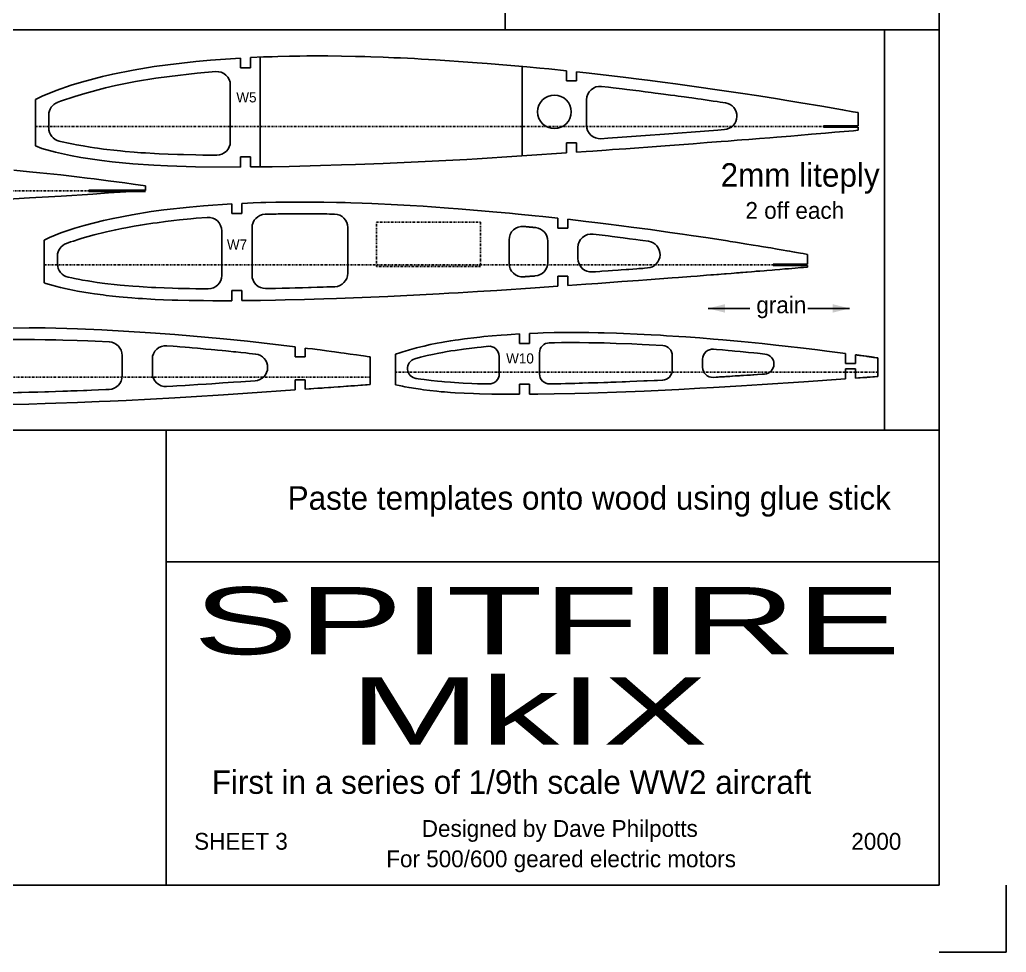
# Model space of a CAD drawing. Extents: x -1638 to 412, y -412 to 1290.
# Drawn here: x 118 to 411.5, y 695.7 to 973.2 of the extents above; entities that cross this region are included whole.
import ezdxf
from ezdxf.enums import TextEntityAlignment as Align

# ---------------------------------------------------------------- set-up
doc = ezdxf.new("R2010")
doc.units = 0
doc.linetypes.add('DASHDOT', pattern=[1, 0.5, -0.25, 0, -0.25])
for name, color, linetype in [('4', 7, 'CONTINUOUS'), ('6', 7, 'CONTINUOUS'), ('7', 7, 'CONTINUOUS'), ('8', 7, 'CONTINUOUS')]:
    doc.layers.add(name, color=color, linetype=linetype)
doc.styles.add('txt', font='TXT', dxfattribs={"height": 0.2})

# ---------------------------------------------------------------- blocks, each defined once
blk = doc.blocks.new('*O62')
at = {"layer": '6', "color": 202, "linetype": 'CONTINUOUS'}
for p, q in [((400.5, -277.25), (400.5, 277.25)), ((-400.5, -277.25), (400.5, -277.25)), ((420.5, -297.25), (420.5, -277.25)), ((400.5, -297.25), (420.5, -297.25))]:
    blk.add_line(p, q, dxfattribs=at)
blk = doc.blocks.new('*D65')
at = {"layer": '7', "color": 215, "linetype": 'CONTINUOUS'}
blk.add_line((0, 0), (12.4362, 0), dxfattribs=at)
blk.add_solid([(5, -1.25), (0, 0), (5, 1.25)], dxfattribs=at)
blk = doc.blocks.new('*D66')
at = {"layer": '7', "color": 215, "linetype": 'CONTINUOUS'}
blk.add_line((0, 0), (-12.4362, 0), dxfattribs=at)
blk.add_solid([(-5, 1.25), (0, 0), (-5, -1.25)], dxfattribs=at)

msp = doc.modelspace()

# ---------------------------------------------------------------- linework, layer by layer
at = {"layer": '4', "color": 5, "linetype": 'CONTINUOUS'}
for p, q in [((183.6438, 958.8963), (183.6438, 961.7311)), ((186.6438, 958.8963), (186.6438, 961.8963)), ((189.486, 962.03), (189.486, 929.3849)), ((183.6438, 958.8963), (186.6438, 958.8963)), ((267.5258, 959.2579), (267.5258, 932.6282)), ((280.644, 957.9771), (280.644, 954.9773)), ((283.644, 957.6594), (283.644, 954.9773)), ((280.644, 954.9773), (283.644, 954.9773)), ((180.644, 936.8491), (180.644, 953.7248)), ((122.6294, 949.3985), (122.6294, 935.5917)), ((286.644, 949.3343), (286.644, 941.7529)), ((367.4516, 941.6323), (367.4516, 945.5214)), ((126.6294, 944.8227), (126.6294, 940.9445)), ((357.1656, 941.6323), (367.4516, 941.6323)), ((357.1656, 941.2323), (357.1656, 941.6323)), ((357.1656, 941.2323), (367.4516, 941.2323)), ((367.4516, 941.2323), (367.4516, 940.2555)), ((280.644, 933.5243), (280.644, 936.5243)), ((283.644, 936.5243), (280.644, 936.5243)), ((283.644, 933.7354), (283.644, 936.5243)), ((183.644, 932.3394), (183.644, 929.3394)), ((183.644, 932.3394), (186.644, 932.3394)), ((186.644, 932.3394), (186.644, 929.3572)), ((138.5298, 922.4917), (155.4, 922.4917)), ((138.5298, 922.0917), (138.5298, 922.4917)), ((138.5298, 922.0917), (155.4, 922.0917)), ((155.4, 922.3815), (155.4, 923.7338)), ((181.0976, 915.5075), (181.0976, 918.3507)), ((184.0976, 918.5075), (184.0976, 915.5075)), ((184.0976, 915.5075), (181.0976, 915.5075)), ((278.0976, 914.1079), (278.0976, 911.1079)), ((281.0976, 913.7726), (281.0976, 911.1079)), ((178.0976, 897.0712), (178.0976, 910.3592)), ((187.0976, 897.1738), (187.0976, 911.2706)), ((215.5976, 897.7165), (215.5976, 911.3112)), ((278.0976, 911.1079), (281.0976, 911.1079)), ((125.217, 894.9083), (125.217, 907.6111)), ((263.5958, 900.6672), (263.5958, 907.6704)), ((275.0976, 900.9064), (275.0976, 907.314)), ((284.0976, 905.4008), (284.0976, 902.0966)), ((129.217, 900.464), (129.217, 902.8248)), ((352.4372, 900.4627), (352.4372, 903.3428)), ((342.1512, 900.4627), (352.4372, 900.4627)), ((342.1512, 900.0627), (342.1512, 900.4627)), ((342.1512, 900.0627), (352.4372, 900.0627)), ((352.4372, 900.0627), (352.4372, 899.5627)), ((278.0976, 893.8727), (278.0976, 896.8727)), ((278.0976, 896.8727), (281.0976, 896.8727)), ((281.0976, 896.8727), (281.0976, 894.0826)), ((181.0976, 889.5625), (181.0976, 892.5625)), ((181.0976, 892.5625), (184.0976, 892.5625)), ((184.0976, 892.5625), (184.0976, 889.5819)), ((266.6576, 879.6725), (266.6576, 876.8222)), ((269.6576, 876.8222), (269.6576, 879.8222)), ((199.9436, 875.8395), (199.9436, 872.8395)), ((202.9436, 872.8395), (202.9436, 875.4675)), ((269.6576, 876.8222), (266.6576, 876.8222)), ((148.4436, 873.2925), (148.4436, 867.1546)), ((157.4436, 872.1809), (157.4436, 868.0287)), ((199.9436, 872.8395), (202.9436, 872.8395)), ((222.2998, 864.6098), (222.2998, 872.8507)), ((229.801, 864.5471), (229.801, 873.6235)), ((260.6576, 872.9937), (260.6576, 867.786)), ((272.6576, 874.0226), (272.6576, 867.8064)), ((312.1576, 868.9298), (312.1576, 873.2149)), ((321.1576, 869.745), (321.1576, 872.1323)), ((363.6576, 870.8658), (363.6576, 873.8658)), ((366.6576, 873.4647), (366.6576, 870.8658)), ((373.3328, 866.9835), (373.3328, 872.5392)), ((363.6576, 870.8658), (366.6576, 870.8658)), ((363.6576, 869.2956), (363.6576, 866.2956)), ((363.6576, 869.2956), (366.6576, 869.2956)), ((366.6576, 866.5048), (366.6576, 869.2956)), ((199.9436, 863.0181), (199.9436, 866.0181)), ((199.9436, 866.0181), (202.9436, 866.0181)), ((202.9436, 866.0181), (202.9436, 863.2252)), ((266.6576, 864.7164), (266.6576, 861.7164)), ((266.6576, 864.7164), (269.6576, 864.7164)), ((269.6576, 861.7312), (269.6576, 864.7164))]:
    msp.add_line(p, q, dxfattribs=at)
at = {"layer": '4', "color": 166, "linetype": 'DASHDOT'}
for p, q in [((122.6294, 941.4322), (357.1656, 941.4323)), ((40.5738, 922.2916), (138.5298, 922.2917)), ((125.217, 900.2626), (342.1512, 900.2627)), ((56.7688, 866.7959), (222.2998, 866.796)), ((229.801, 868.2807), (373.3328, 868.2807))]:
    msp.add_line(p, q, dxfattribs=at)
at = {"layer": '4', "color": 155, "linetype": 'DASHDOT'}
msp.add_line((391.5424, 851.0501), (391.5982, 811.8133), dxfattribs=at)
at = {"layer": '4', "color": 5, "linetype": 'CONTINUOUS'}
for points in [[(183.6438, 961.7311), (174.789517, 961.095835), (170.377194, 960.694054), (162.070659, 959.764487), (157.937909, 959.19796), (151.768957, 958.193265), (145.641041, 956.97311), (142.594169, 956.271837), (136.312326, 954.602045), (133.245886, 953.665733), (128.80059, 952.141975), (124.63148, 950.431455), (122.6292, 949.3985)], [(280.644, 957.9771), (275.405562, 958.509991), (272.785008, 958.765965), (268.852559, 959.136573), (262.950365, 959.66182), (257.04413, 960.149322), (254.089561, 960.378586), (248.576821, 960.779459), (245.819332, 960.966183), (241.681814, 961.228134), (237.542873, 961.46726), (235.472911, 961.577891), (231.332087, 961.780543), (229.261259, 961.872265), (226.154544, 961.997424), (222.480036, 962.125423), (220.64257, 962.180825), (217.886171, 962.252571), (213.751278, 962.333185), (209.61627, 962.379189), (207.548807, 962.38844), (203.414126, 962.37789), (201.346977, 962.35747), (198.246584, 962.307039), (194.806603, 962.222283), (193.087093, 962.168351), (190.508713, 962.072842), (186.6438, 961.8963)], [(176.3392, 957.7132), (170.740305, 957.214365), (162.554043, 956.29987), (158.490856, 955.743934), (152.437608, 954.759984), (146.438578, 953.567515), (143.460935, 952.88308), (137.339057, 951.258238), (134.368308, 950.353297), (130.098161, 948.893683), (129.1642, 948.5447)], [(367.4516, 945.5214), (365.908606, 945.801193), (362.812224, 946.354895), (356.611335, 947.43418), (350.40067, 948.478045), (346.25542, 949.155504), (343.490003, 949.599375), (337.955072, 950.469452), (332.44163, 951.313006), (329.683151, 951.726285), (325.543231, 952.335255), (319.328393, 953.223303), (313.107591, 954.079688), (309.99495, 954.495594), (304.797931, 955.170779), (302.197887, 955.499387), (298.295932, 955.98084), (292.438822, 956.676691), (286.576808, 957.340127), (283.644, 957.6594)], [(327.9866, 948.4397), (326.368977, 948.677772), (325.560025, 948.79604), (324.346421, 948.972472), (322.525619, 949.234922), (320.704343, 949.494703), (319.793528, 949.623583), (317.971541, 949.8793), (317.06037, 950.006129), (315.693391, 950.195075), (313.870339, 950.444558), (312.958635, 950.568242), (311.590858, 950.752436), (309.538694, 951.025701), (307.922038, 951.238335), (307.11357, 951.343792), (305.900692, 951.500894), (304.080978, 951.734095), (302.260783, 951.964329), (301.350505, 952.078324), (299.529583, 952.304054), (298.618939, 952.415781), (297.252742, 952.581941), (295.430715, 952.800796), (294.519515, 952.909063), (293.152481, 953.070002), (291.1014, 953.3081)], [(283.644, 933.7354), (286.575075, 933.943122), (288.530377, 934.082454), (292.443598, 934.363053), (294.401342, 934.504273), (298.318667, 934.788434), (302.237862, 935.074732), (304.851355, 935.26669), (310.079089, 935.652976), (315.60868, 936.064916), (318.373278, 936.272486), (322.519884, 936.586329), (326.666092, 936.903676), (328.739029, 937.063846), (331.502757, 937.279121), (332.884536, 937.387543), (334.957092, 937.551217), (338.06566, 937.799215), (341.176213, 938.050507), (343.249732, 938.219651), (347.396348, 938.561371), (349.469453, 938.733747), (353.615274, 939.081035), (357.760603, 939.43104), (360.523896, 939.665493), (366.049901, 940.136015), (367.4516, 940.2555)], [(290.9306, 937.7632), (293.029413, 937.914252), (297.227068, 938.218204), (301.424655, 938.52447), (304.222946, 938.729845), (309.819113, 939.143232), (315.124102, 939.538357), (317.776306, 939.737372), (321.754229, 940.038145), (325.731669, 940.342082), (327.7202, 940.4954)], [(129.6604, 937.0637), (131.060095, 936.740118), (132.007879, 936.532862), (133.934589, 936.138516), (134.911725, 935.951359), (136.88908, 935.596908), (138.891244, 935.268714), (140.236267, 935.064373), (141.136259, 934.934523), (142.941355, 934.690021), (143.946552, 934.562773), (145.959366, 934.326302), (147.975386, 934.112834), (149.321165, 933.98269), (152.016926, 933.749951), (154.042392, 933.598058), (155.394422, 933.506898), (158.102574, 933.347173), (159.458679, 933.277873), (162.174905, 933.158562), (164.896431, 933.062523), (166.713694, 933.009976), (170.35512, 932.928513), (172.444878, 932.894044), (176.6324, 932.8491)], [(122.6294, 935.5917), (124.583197, 934.849798), (128.647407, 933.710941), (133.127704, 932.732966), (136.195542, 932.166843), (142.437814, 931.227964), (145.517083, 930.85591), (151.684299, 930.267031), (157.862947, 929.856273), (161.988314, 929.664291), (170.25387, 929.430624), (183.644, 929.3394)], [(186.644, 929.3572), (190.490482, 929.397133), (193.055165, 929.433483), (198.184642, 929.526752), (201.292565, 929.595054), (207.507432, 929.755962), (213.721137, 929.946982), (217.863048, 930.089697), (226.145758, 930.40834), (234.435389, 930.767679), (238.57956, 930.962665), (244.794769, 931.275102), (251.008461, 931.612354), (254.114647, 931.79059), (257.059532, 931.965565), (262.949357, 932.331444), (268.841546, 932.715579), (280.644, 933.5243)], [(155.4, 923.7338), (151.713489, 924.263392), (149.252582, 924.605216), (144.323981, 925.26426), (140.159833, 925.796664), (138.075747, 926.054628), (134.947124, 926.430809), (130.248633, 926.969738), (126.084948, 927.420014), (124.001225, 927.635379), (120.873351, 927.945825), (116.176536, 928.382222)], [(64.406, 918.0275), (67.59216, 918.032623), (69.718154, 918.049064), (73.972458, 918.107934), (78.664777, 918.205039), (81.792804, 918.285964), (88.048252, 918.481418), (94.30878, 918.716268), (97.438362, 918.848651), (102.131558, 919.067095), (106.829167, 919.309674), (109.960276, 919.482254), (116.221933, 919.845063), (120.92136, 920.126345), (130.319817, 920.704269), (139.719509, 921.302275), (144.41764, 921.613988), (151.3212, 922.0917)], [(278.0976, 914.1079), (273.591814, 914.593811), (271.337837, 914.828938), (266.261127, 915.338672), (263.721379, 915.583186), (259.910077, 915.936743), (254.189497, 916.436688), (248.464792, 916.899174), (245.600971, 917.116021), (240.524684, 917.47582), (237.985532, 917.64341), (234.175644, 917.878514), (230.364477, 918.093132), (228.458453, 918.192424), (224.6456, 918.374304), (222.738803, 918.456624), (219.878187, 918.568954), (216.49478, 918.683834), (214.80289, 918.733558), (212.264883, 918.797953), (208.457625, 918.870309), (204.650287, 918.911609), (202.746665, 918.919918), (198.939664, 918.910468), (197.036347, 918.892153), (194.181686, 918.846913), (191.192069, 918.775869), (189.697657, 918.731119), (187.456764, 918.652329), (184.0976, 918.5076)], [(181.0976, 918.3507), (172.704666, 917.769907), (168.522795, 917.399533), (160.875985, 916.565466), (157.071657, 916.05718), (151.393218, 915.155828), (145.752927, 914.061251), (142.948664, 913.432181), (137.167709, 911.934515), (134.346591, 911.095009), (130.258695, 909.729426), (126.85399, 908.390943), (125.217, 907.6111)], [(173.8026, 914.3483), (170.515986, 914.070365), (168.876991, 913.918919), (165.521691, 913.580706), (163.849268, 913.396478), (161.347503, 913.099141), (158.854339, 912.774374), (157.611108, 912.60092), (155.131598, 912.230298), (153.895419, 912.032503), (152.045764, 911.71932), (149.58843, 911.269313), (148.363679, 911.029704), (146.531589, 910.651151), (144.705692, 910.248687), (143.795119, 910.038157), (142.167071, 909.644846), (141.356405, 909.440759), (140.146196, 909.125626), (138.347692, 908.633355), (136.575087, 908.118634), (135.700512, 907.853218), (133.978844, 907.307005), (133.133363, 907.026499), (131.8866, 906.5969)], [(211.6838, 915.3103), (210.662588, 915.331605), (210.15207, 915.34145), (209.386398, 915.355196), (208.238119, 915.373476), (207.0901, 915.388897), (206.516184, 915.395516), (205.368528, 915.406533), (204.794784, 915.410916), (203.934268, 915.416062), (202.787091, 915.420217), (202.213574, 915.421117), (201.353382, 915.420975), (200.063269, 915.417352), (198.916664, 915.410636), (198.343414, 915.406024), (197.483597, 915.397516), (196.193994, 915.381129), (194.904517, 915.360313), (194.259819, 915.348217), (193.288949, 915.32785), (192.803537, 915.316691), (192.075451, 915.298726), (190.9834, 915.269)], [(328.5454, 907.3446), (322.828078, 908.222042), (317.750188, 908.979297), (315.209839, 909.350265), (311.397498, 909.89686), (305.674758, 910.693897), (299.94673, 911.462486), (297.080658, 911.835754), (292.349347, 912.435003), (289.982277, 912.72675), (286.429938, 913.154323), (281.0976, 913.7726)], [(271.5304, 911.2905), (271.448887, 911.298942), (271.340198, 911.310191), (271.285852, 911.315813), (271.16357, 911.328451), (270.98014, 911.347383), (270.805363, 911.36539), (270.717974, 911.374381), (270.586888, 911.387852), (270.390255, 911.408025), (270.193616, 911.428157), (270.095295, 911.438208), (269.898648, 911.458279), (269.800322, 911.468299), (269.652829, 911.48331), (269.456166, 911.503289), (269.357832, 911.513263), (269.210326, 911.528205), (269.136572, 911.535668), (269.03823, 911.545609), (268.989059, 911.550576), (268.792367, 911.570417), (268.694017, 911.580322), (268.546488, 911.59516), (268.472721, 911.602571), (268.374363, 911.612443), (268.325183, 911.617375), (268.251412, 911.624768), (268.153048, 911.634617), (268.103865, 911.639538), (267.9932, 911.6506)], [(305.0646, 907.2449), (303.400278, 907.471071), (302.567961, 907.583244), (301.319285, 907.750354), (299.445804, 907.998403), (297.57174, 908.24327), (296.634481, 908.364497), (295.044043, 908.568301), (294.248655, 908.669321), (293.05536, 908.819745), (291.264935, 909.042876), (289.473926, 909.262985), (288.5782, 909.3719)], [(352.4372, 903.3428), (351.149715, 903.574286), (350.291077, 903.72751), (348.573049, 904.031434), (347.043149, 904.299192), (346.274635, 904.432652), (345.113729, 904.632915), (343.345332, 904.934879), (341.531246, 905.240867), (340.602413, 905.396121), (338.69186, 905.712655), (337.706414, 905.874535), (336.185297, 906.122719), (333.794546, 906.50907), (332.11883, 906.7775), (330.961609, 906.961877), (329.365071, 907.21506), (328.5426, 907.345)], [(288.3664, 898.1056), (289.315796, 898.173353), (290.581641, 898.263853), (291.214555, 898.309173), (293.113257, 898.445404), (294.379017, 898.536449), (296.066635, 898.658115), (296.910414, 898.719063), (298.471119, 898.832008), (299.251441, 898.888589), (300.421886, 898.973611), (301.592281, 899.058827), (302.17746, 899.101512), (303.347779, 899.187049), (303.932918, 899.229904), (304.8106, 899.2943)], [(322.3706, 897.1104), (323.589936, 897.206899), (324.387427, 897.270144), (325.432212, 897.353159), (325.946869, 897.39412), (326.709447, 897.454897), (327.709147, 897.534728), (328.20189, 897.574142), (329.65281, 897.690455), (330.598263, 897.766457), (331.219301, 897.816472), (332.036263, 897.882376), (332.440138, 897.915004), (333.114947, 897.969589), (334.002021, 898.041478), (334.440337, 898.077054), (335.735519, 898.182395), (336.583432, 898.251529), (337.142238, 898.297165), (337.879699, 898.357478), (338.245314, 898.387417), (339.464956, 898.487457), (340.2667, 898.553357), (341.8463, 898.683491), (342.625646, 898.747832), (344.167154, 898.875326), (345.690718, 899.00159), (346.6994, 899.085292), (348.707849, 899.252127), (350.365415, 899.389949), (351.194155, 899.458962), (352.4372, 899.5627)], [(132.3454, 896.5602), (133.510609, 896.313446), (134.297113, 896.154898), (135.890759, 895.852007), (136.696732, 895.707623), (138.324052, 895.432879), (139.967968, 895.176699), (141.070821, 895.016146), (143.286865, 894.71939), (144.210932, 894.605401), (146.061408, 894.393561), (147.914986, 894.202318), (149.152414, 894.085717), (151.631334, 893.877185), (153.49405, 893.741079), (154.737525, 893.659389), (157.228429, 893.516246), (158.475843, 893.454137), (160.974554, 893.347199), (163.478388, 893.261114), (165.150425, 893.214012), (168.501166, 893.140996), (170.354589, 893.111096), (174.0688, 893.0713)], [(267.8546, 896.6756), (268.289017, 896.70513), (268.506232, 896.719909), (268.832064, 896.742096), (268.994983, 896.753197), (269.212215, 896.768008), (269.320833, 896.775418), (269.483762, 896.786536), (269.701007, 896.80137), (269.809632, 896.808791), (270.054045, 896.825498), (270.216992, 896.836643), (270.434261, 896.851513), (270.542898, 896.858952), (270.78734, 896.8757), (271.154023, 896.900849), (271.202347, 896.904165), (271.26677, 896.908578), (271.298974, 896.910777), (271.3714, 896.9157)], [(281.0976, 894.0826), (286.453128, 894.460684), (290.023367, 894.714933), (292.403458, 894.885336), (297.163434, 895.228156), (302.144302, 895.589776), (304.634552, 895.771955), (308.369644, 896.047344), (312.10434, 896.325713), (313.97152, 896.466169), (317.705505, 896.749928), (319.572293, 896.893354), (322.3722, 897.1106)], [(125.217, 894.9083), (125.742177, 894.715395), (126.807144, 894.361497), (127.890583, 894.043352), (128.622542, 893.847091), (130.108044, 893.481701), (131.463211, 893.173823), (132.377332, 892.977393), (134.228165, 892.605296), (135.163529, 892.429448), (137.050785, 892.097702), (138.955584, 891.791949), (140.232534, 891.602196), (142.796251, 891.255521), (143.740851, 891.138714), (145.631036, 890.921719), (147.522518, 890.725925), (148.784219, 890.606607), (151.309315, 890.393345), (153.204599, 890.254259), (154.468809, 890.170832), (156.998861, 890.024754), (158.264694, 889.961423), (160.797948, 889.852475), (163.333292, 889.764875), (165.024664, 889.71699), (168.410102, 889.642823), (172.635118, 889.583971), (175.454346, 889.563358), (177.334792, 889.557328), (181.0976, 889.5625)], [(184.0976, 889.5819), (187.438498, 889.617858), (189.666163, 889.649513), (194.121791, 889.729146), (196.983469, 889.790466), (202.706145, 889.934915), (208.427982, 890.106381), (212.242116, 890.23448), (219.86948, 890.520473), (227.503263, 890.842973), (231.31958, 891.01797), (237.043128, 891.298386), (242.765344, 891.601091), (245.625875, 891.761078), (248.489645, 891.927084), (254.216094, 892.274869), (259.941402, 892.640382), (271.390121, 893.408728), (278.0976, 893.8727)], [(191.1484, 893.1741), (192.11884, 893.191283), (194.059889, 893.228466), (196.023277, 893.269722), (197.332255, 893.299203), (198.204934, 893.319717), (199.950365, 893.362771), (201.259509, 893.396798), (202.132309, 893.420294), (203.878005, 893.46919), (204.750906, 893.494574), (206.49682, 893.547165), (208.242898, 893.602131), (209.407047, 893.640058), (211.7356, 893.7189)], [(199.9436, 875.8395), (185.713481, 877.47088), (178.584076, 878.201409), (164.129337, 879.492487), (156.890059, 880.038006), (142.441033, 880.902347), (135.2093, 881.204681), (125.584226, 881.44664), (120.77137, 881.48647), (113.553647, 881.427863), (105.9436, 881.1946)], [(144.684, 877.2852), (140.421622, 877.492968), (138.290889, 877.584811), (135.095428, 877.706835), (130.850858, 877.838104), (128.729213, 877.889453), (125.547634, 877.947163), (122.367218, 877.980146), (120.77748, 877.986819), (117.599012, 877.979435), (116.010309, 877.964942), (113.627956, 877.929088), (112.859, 877.9137)], [(266.6576, 879.6725), (264.254825, 879.528145), (263.054955, 879.447771), (261.257291, 879.316844), (258.566202, 879.096844), (256.114653, 878.870161), (254.89143, 878.746547), (253.060057, 878.546852), (251.233133, 878.328498), (250.321442, 878.211788), (248.501808, 877.962223), (247.593947, 877.828939), (246.234717, 877.617781), (244.427408, 877.314144), (243.525987, 877.152372), (242.176765, 876.896669), (240.159751, 876.482327), (238.300816, 876.06423), (237.377509, 875.843028), (236.00407, 875.49652), (234.648527, 875.132889), (233.9789, 874.944835), (232.658794, 874.556617), (232.009462, 874.3566), (231.050477, 874.049394), (229.801, 873.6235)], [(363.6576, 873.8658), (358.141441, 874.578083), (355.380792, 874.921803), (351.236514, 875.421231), (345.744391, 876.051411), (342.995748, 876.352839), (338.869655, 876.787357), (334.739917, 877.200141), (332.673718, 877.398178), (327.181782, 877.896332), (324.433661, 878.129839), (320.308945, 878.460027), (316.181354, 878.765472), (314.116538, 878.908686), (310.456603, 879.14631), (308.625946, 879.256992), (305.879185, 879.412263), (301.757496, 879.619577), (297.634254, 879.794057), (295.572156, 879.868239), (291.913757, 879.976938), (290.084381, 880.019461), (287.34024, 880.067243), (284.596166, 880.094519), (283.224208, 880.100009), (280.480562, 880.093781), (279.108917, 880.081696), (277.051735, 880.051839), (273.763607, 879.973737), (272.120485, 879.920392), (269.6576, 879.8222)], [(188.2012, 873.6811), (186.235299, 873.894983), (185.252144, 874.000282), (183.777152, 874.156157), (182.301849, 874.309522), (181.56408, 874.385256), (180.088303, 874.534812), (179.350296, 874.608628), (178.243135, 874.718142), (176.797021, 874.858952), (176.07385, 874.928415), (174.988952, 875.031423), (173.36129, 875.183247), (171.733256, 875.331816), (170.919101, 875.404869), (169.290521, 875.548493), (168.476097, 875.619054), (167.254295, 875.723323), (165.624922, 875.859388), (164.810106, 875.926142), (163.587725, 876.024665), (161.7538, 876.1688)], [(222.2998, 872.8507), (221.987885, 872.895657), (220.318407, 873.134836), (219.483506, 873.253506), (218.230949, 873.430347), (216.351639, 873.69296), (214.471744, 873.952347), (213.531571, 874.080813), (211.650767, 874.335259), (210.71013, 874.461224), (209.298875, 874.648583), (207.416633, 874.89539), (206.475262, 875.017491), (205.062889, 875.198995), (203.650128, 875.378502), (202.9436, 875.4675)], [(257.4744, 875.988), (255.248628, 875.769181), (254.139028, 875.650611), (252.478999, 875.460233), (249.999423, 875.143938), (247.533357, 874.786906), (246.305726, 874.591756), (244.674787, 874.313084), (243.861937, 874.16547), (242.646047, 873.933248), (240.830094, 873.559537), (239.242824, 873.204965), (238.455245, 873.019004), (237.285042, 872.729929), (235.5634, 872.2752)], [(309.3696, 876.2074), (305.253787, 876.441651), (303.195822, 876.547349), (300.109052, 876.690768), (295.479893, 876.869857), (291.847897, 876.977883), (290.032507, 877.020141), (287.31032, 877.067636), (284.589356, 877.094787), (283.229385, 877.100284), (280.510567, 877.094226), (279.151762, 877.082312), (277.114366, 877.052829), (275.5462, 877.0204)], [(339.733, 873.6821), (338.283908, 873.83174), (337.559211, 873.905541), (336.471976, 874.014963), (334.8407, 874.176194), (333.208918, 874.333918), (332.392838, 874.411454), (330.811384, 874.55914), (330.020488, 874.631719), (328.833942, 874.73899), (327.053688, 874.896269), (325.272945, 875.049138), (324.3824, 875.1239)], [(373.3328, 872.5391), (372.940717, 872.594752), (372.417891, 872.668701), (372.156457, 872.705569), (371.895009, 872.742366), (371.546391, 872.79132), (371.372073, 872.81575), (370.849082, 872.888857), (370.616624, 872.921261), (370.306665, 872.964383), (370.151678, 872.985908), (369.802942, 873.034255), (369.181799, 873.120065), (368.8712, 873.162828), (368.405265, 873.226792), (367.939285, 873.290539), (367.706278, 873.32233), (367.240229, 873.385746), (367.007186, 873.41737), (366.6576, 873.4647)], [(235.7622, 866.4435), (237.289735, 866.212257), (238.322027, 866.068953), (240.406655, 865.808961), (242.304026, 865.604337), (243.57198, 865.483422), (244.418602, 865.409335), (246.11494, 865.275981), (247.389839, 865.188205), (249.946207, 865.041413), (252.510976, 864.9288), (254.225277, 864.870243), (257.664, 864.7861)], [(269.6576, 861.7312), (272.10362, 861.754929), (276.997073, 861.829282), (283.187002, 861.965184), (287.313112, 862.078454), (290.06363, 862.163082), (295.564141, 862.352032), (301.069377, 862.565108), (303.821614, 862.680729), (307.949355, 862.866001), (314.139253, 863.1717), (320.334742, 863.511153), (324.464101, 863.752637), (332.721731, 864.260259), (338.918856, 864.653774), (351.31231, 865.462304), (363.6576, 866.2956)], [(324.3344, 866.7502), (325.245679, 866.80485), (325.853214, 866.841514), (326.258244, 866.866056), (326.798294, 866.898895), (327.068323, 866.915363), (327.6759, 866.952529), (328.08096, 866.977392), (328.621053, 867.010641), (328.891104, 867.027307), (329.296188, 867.052356), (329.836313, 867.085842), (330.106382, 867.102622), (330.916612, 867.153097), (331.456787, 867.186853), (332.177048, 867.231982), (332.537192, 867.254595), (333.324253, 867.304115), (334.373727, 867.370357), (334.898486, 867.403569), (335.423259, 867.436841), (336.122976, 867.481297), (336.472841, 867.503563), (337.522464, 867.570517), (338.922011, 867.660141), (339.6218, 867.7051)], [(366.6576, 866.5048), (367.61901, 866.572617), (368.099701, 866.606659), (368.820712, 866.657896), (369.541683, 866.70935), (369.90215, 866.735162), (370.283353, 866.762522), (370.791605, 866.799098), (371.045725, 866.817427), (371.808073, 866.872569), (372.316304, 866.909454), (372.99396, 866.958778), (373.3328, 866.9835)], [(113.0184, 862.1218), (113.437312, 862.129723), (114.238177, 862.145414), (115.840011, 862.17881), (117.441973, 862.214829), (118.510014, 862.240263), (120.646242, 862.294445), (122.248529, 862.337896), (123.316771, 862.368163), (125.45336, 862.43172), (126.521701, 862.464967), (128.658464, 862.534289), (130.795313, 862.607238), (132.219916, 862.6578), (133.169662, 862.692336), (135.069176, 862.763326), (136.956345, 862.836314), (137.899936, 862.873731), (139.315331, 862.931027), (141.43845, 863.019642), (143.561606, 863.111518), (144.6232, 863.1587)], [(161.6746, 864.0354), (163.533736, 864.144344), (164.77317, 864.218187), (167.252093, 864.368546), (168.491596, 864.444953), (170.970716, 864.599952), (173.450036, 864.757502), (175.103053, 864.86374), (178.409488, 865.078528), (181.615371, 865.28902), (183.752893, 865.430451), (188.0284, 865.7158)], [(202.9436, 863.2252), (204.064577, 863.302908), (204.625055, 863.34184), (205.465755, 863.400343), (206.726769, 863.488346), (207.987737, 863.576671), (208.618202, 863.620961), (209.879091, 863.709815), (210.509516, 863.754384), (211.455124, 863.821424), (212.715883, 863.911176), (213.346238, 863.956215), (214.291739, 864.023988), (215.237202, 864.092025), (215.709919, 864.126147), (216.550278, 864.186981), (216.970445, 864.217484), (217.600679, 864.263348), (218.545994, 864.332397), (219.491263, 864.401758), (219.96388, 864.436559), (220.909078, 864.506409), (221.381658, 864.54146), (222.090505, 864.594199), (222.2998, 864.6098)], [(229.801, 864.5471), (230.908607, 864.297557), (231.878297, 864.095978), (232.533058, 863.967251), (233.86015, 863.723153), (235.886896, 863.389647), (237.256047, 863.188489), (238.174361, 863.063563), (240.018739, 862.835207), (242.058642, 862.615277), (243.419965, 862.486261), (244.328121, 862.407633), (246.145868, 862.267082), (247.510415, 862.175406), (250.242617, 862.024105), (252.978854, 861.910497), (254.805189, 861.852714), (258.46291, 861.772182), (261.19166, 861.736316), (263.012533, 861.722375), (266.6576, 861.7164)], [(275.6888, 864.8066), (276.950438, 864.828875), (277.63533, 864.841771), (279.005281, 864.869223), (280.375437, 864.898838), (281.288981, 864.919753), (283.116301, 864.964314), (284.486974, 865.000054), (285.400833, 865.024952), (287.228717, 865.077237), (288.14273, 865.104588), (289.970876, 865.161619), (291.799147, 865.221635), (293.018044, 865.263233), (293.830657, 865.291645), (295.455902, 865.350048), (297.281653, 865.418089), (298.194526, 865.453081), (299.563831, 865.506802), (301.617769, 865.590198), (303.671671, 865.677038), (304.698603, 865.721772), (306.752425, 865.813914), (307.77931, 865.861341), (309.3196, 865.9342)], [(105.9436, 858.5201), (108.460947, 858.548659), (113.496738, 858.630437), (115.908922, 858.67967), (120.732808, 858.79566), (125.55609, 858.933359), (128.771298, 859.03624), (135.201026, 859.265946), (141.636228, 859.524992), (144.853368, 859.665559), (149.678333, 859.8908), (156.913702, 860.262433), (164.155498, 860.675073), (168.98216, 860.968615), (178.634017, 861.585674), (185.737531, 862.054726), (199.9434, 863.0181)]]:
    msp.add_lwpolyline(points, dxfattribs=at)
at = {"layer": '4', "color": 5, "linetype": 'DASHDOT'}
msp.add_lwpolyline([(187.2886, 929.3626), (187.752548, 929.366777), (187.958757, 929.368725), (188.233711, 929.371408), (188.371192, 929.372787), (188.680533, 929.375978), (188.989888, 929.37929), (189.402382, 929.383894), (189.608637, 929.386275), (189.814898, 929.388708), (190.089923, 929.392033), (190.227439, 929.393729), (190.640002, 929.398954), (191.190124, 929.406231), (191.4652, 929.41)], dxfattribs=at)
msp.add_lwpolyline([(224.0988, 912.9661), (255.0962, 912.9661), (255.0962, 899.7639), (224.0988, 899.7639)], close=True, dxfattribs=at)
at = {"layer": '4', "color": 5, "linetype": 'CONTINUOUS'}
msp.add_circle((277.08485, 945.7513), 5, dxfattribs=at)
for centre, radius, start, end in [((176.64395, 953.7248), 4, 0, 94.881203), ((290.64395, 949.3343), 4, 83.434364, 180), ((130.62935, 944.8227), 4, 110.172186, 180), ((327.40215, 944.4827), 4, 274.156792, 81.598197), ((130.62935, 940.9445), 4, 179.999917, 257.011356), ((290.64395, 941.7529), 4, 179.999669, 274.109131), ((176.64395, 936.8491), 4, 269.424542, 0.000017), ((174.09755, 910.3592), 4, 359.998964, 94.823406), ((191.09755, 911.2706), 4, 91.635167, 180), ((211.59755, 911.3112), 4, 359.999875, 88.763431), ((267.59575, 907.6704), 4, 84.275639, 179.999947), ((271.09755, 907.314), 4, 0.000097, 84.405461), ((288.09755, 905.4008), 4, 83.098369, 180.000014), ((304.51265, 903.2832), 4, 274.201067, 82.410375), ((133.21695, 902.8248), 4, 108.855647, 180.000119), ((288.09755, 902.0966), 4, 179.999994, 274.299767), ((133.21695, 900.464), 4, 179.999736, 258.111772), ((267.59575, 900.6672), 4, 180.000586, 274.135025), ((271.09755, 900.9064), 4, 273.926333, 359.999894), ((174.09755, 897.0712), 4, 269.583994, 0.000086), ((191.09755, 897.1738), 4, 179.99955, 271.234697), ((211.59755, 897.7165), 4, 271.810936, 0.000081), ((144.44355, 873.2925), 4, 359.999733, 87.489753), ((161.44355, 872.1809), 4, 85.277347, 180.000072), ((257.65765, 872.9937), 3, 359.999992, 97.179003), ((275.65765, 874.0226), 3, 90.366103, 180.000178), ((309.15765, 873.2149), 3, 359.999989, 85.949669), ((324.15765, 872.1323), 3, 84.861194, 180), ((187.75275, 869.7063), 4, 273.839217, 83.889558), ((236.36085, 869.3831), 3, 105.414386, 263.593411), ((339.42155, 870.6984), 3, 273.493142, 84.478817), ((324.15765, 869.745), 3, 180.000003, 273.418642), ((144.44355, 867.1546), 4, 272.238292, 0.000156), ((161.44355, 868.0287), 4, 179.999961, 273.310408), ((257.65765, 867.786), 3, 267.631683, 0.000256), ((275.65765, 867.8064), 3, 179.999853, 271.438944), ((309.15765, 868.9298), 3, 272.320039, 0.000097)]:
    msp.add_arc(centre, radius, start, end, dxfattribs=at)
at = {"layer": '6', "color": 202, "linetype": 'CONTINUOUS'}
for p, q in [((262.3858, 1270.1819), (262.3858, 970.1819)), ((262.3858, 970.1819), (-409.4576, 970.1819)), ((375.3328, 970.1819), (391.5424, 970.1819)), ((161.6012, 811.8133), (161.6012, 851.0501)), ((375.3328, 851.0501), (391.5424, 851.0501)), ((391.5982, 811.8133), (161.6012, 811.8133)), ((161.6012, 811.8133), (161.6012, 715.6819))]:
    msp.add_line(p, q, dxfattribs=at)
msp.add_lwpolyline([(-140.9152, 970.1819), (375.3328, 970.1819), (375.3328, 851.0501), (-140.9152, 851.0501)], close=True, dxfattribs=at)

# ---------------------------------------------------------------- block references
msp.add_blockref('*O62', (-8.9576, 992.9319), dxfattribs=at)
at = {"layer": '7', "color": 215, "linetype": 'CONTINUOUS'}
for name, p in [('*D65', (322.8284, 887.2614)), ('*D66', (364.8942, 887.2614))]:
    msp.add_blockref(name, p, dxfattribs=at)

# ---------------------------------------------------------------- texts
at = {"layer": '8', "color": 250, "linetype": 'CONTINUOUS', "style": 'txt'}
for s, p in [('W5', (182.429, 950.0617)), ('W7', (179.6226, 906.2817)), ('W10', (262.718, 872.3853))]:
    msp.add_text(s, height=3, dxfattribs=at).set_placement(p, align=Align.MIDDLE_LEFT)
for s, height, p in [('2mm liteply', 7, (326.5358, 930.4735)), ('2 off each', 5, (333.929, 918.9173)), ('grain', 5, (337.1724, 890.8199)), ('Paste templates onto wood using glue stick', 7, (197.7016, 834.3606)), ('First in a series of 1/9th scale WW2 aircraft', 7, (175.1111, 749.8224))]:
    msp.add_text(s, height=height, dxfattribs=at).set_placement(p, align=Align.TOP_LEFT)
at = {"layer": '8', "color": 250, "linetype": 'CONTINUOUS', "style": 'txt', "width": 1.75}
for s, p in [('SPITFIRE', (169.5558, 784.3381)), ('MkIX', (216.0837, 757.4827))]:
    msp.add_text(s, height=20, dxfattribs=at).set_placement(p)
at = {"layer": '8', "color": 250, "linetype": 'CONTINUOUS', "style": 'txt'}
for s, p in [('Designed by Dave Philpotts', (237.616, 730.0161)), ('SHEET 3', (169.8796, 726.1938)), ('2000', (365.4468, 726.1938)), ('For 500/600 geared electric motors', (227.0518, 720.9817))]:
    msp.add_text(s, height=5, dxfattribs=at).set_placement(p)

doc.saveas('drawing.dxf')
